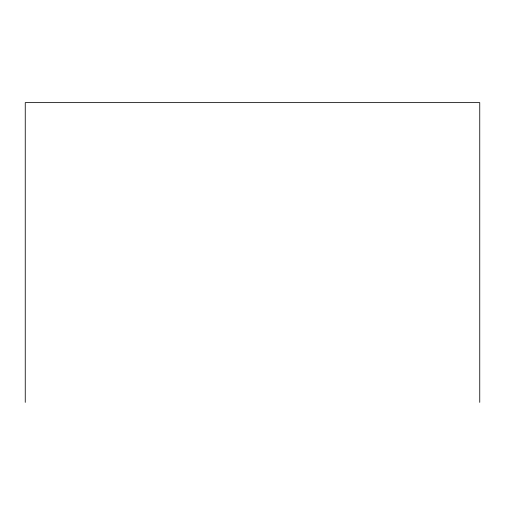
<?xml version="1.0" encoding="UTF-8"?>
<svg xmlns="http://www.w3.org/2000/svg" width="505" height="505" viewBox="0 0 505 505"><rect width="100%" height="100%" fill="white"/><g stroke="black" fill="none" stroke-linecap="round" stroke-linejoin="round"><path stroke-width="0.76" d="M479.75 402.371L479.75 102.629L25.25 102.629L25.25 402.371"/></g></svg>
